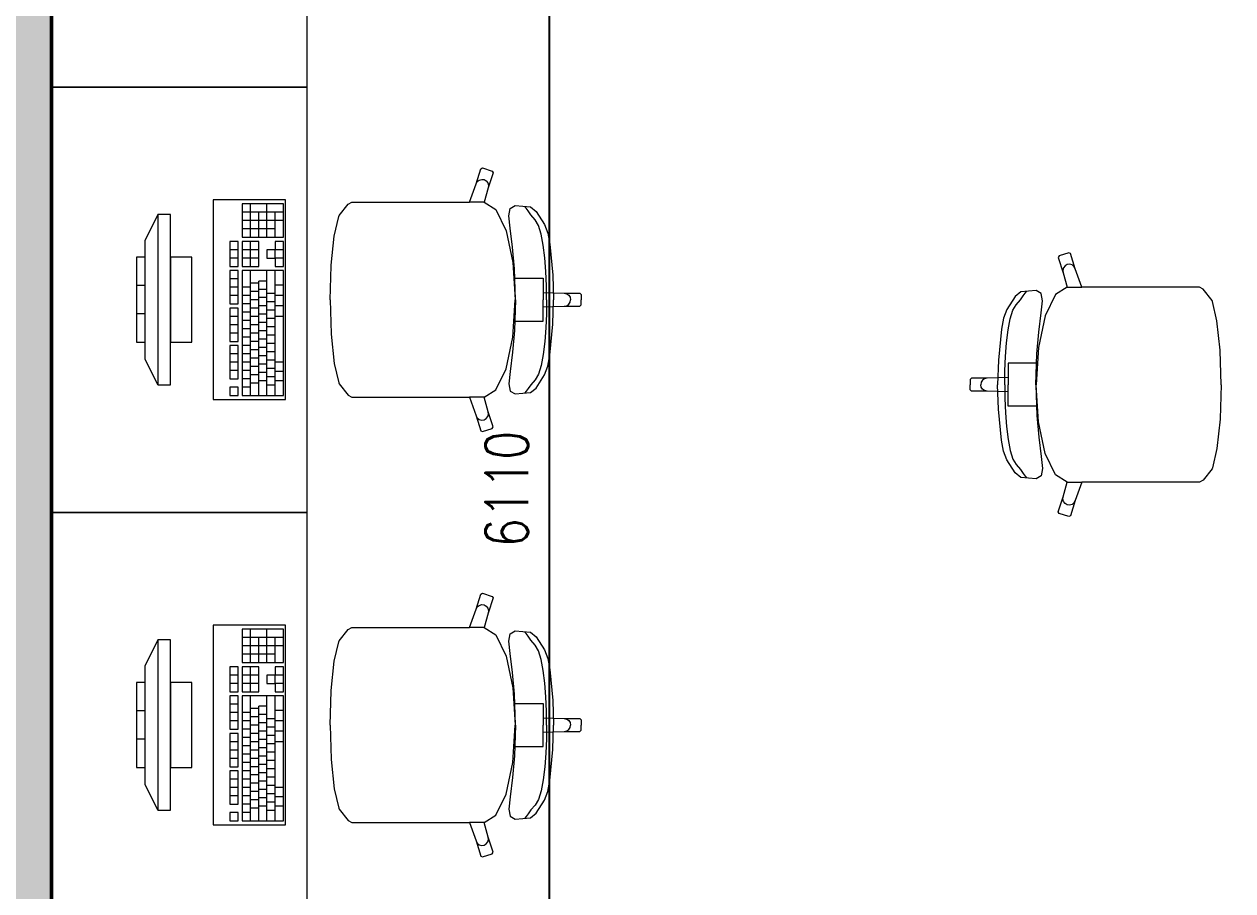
# Model space of a CAD drawing. Header units: millimetres. Extents: x 89194 to 559352, y -753138 to -204019.
# Drawn here: x 336934 to 339775, y -413039 to -411001 of the extents above; entities that cross this region are included whole.
import ezdxf

# ---------------------------------------------------------------- set-up
doc = ezdxf.new("R2010")
doc.units = ezdxf.units.MM
doc.header["$LTSCALE"] = 400
doc.header["$PDMODE"] = 3
for name, color, linetype, lineweight in [('RG_koty', 7, 'Continuous', 9), ('RG_nábytek', 32, 'Continuous', 9), ('RG_zdivo nové', 1, 'Continuous', 50), ('RG_šrafy', 253, 'Continuous', 9)]:
    doc.layers.add(name, color=color, linetype=linetype, lineweight=lineweight)
doc.styles.add('Koty', font='romans.shx', dxfattribs={"width": 0.8})
doc.dimstyles.new('RG_50_vnitřní', dxfattribs={"dimscale": 50, "dimtxt": 2, "dimasz": 1.6, "dimexe": 1.15, "dimexo": 0, "dimgap": 1, "dimtad": 1, "dimdec": 0, "dimrnd": 5, "dimzin": 0, "dimdsep": 46, "dimtxsty": 'Koty', "dimblk1": 'OBLIQUE', "dimblk2": 'OBLIQUE', "dimsah": 1, "dimcen": 0.09, "dimclrd": 256, "dimclre": 256, "dimclrt": 2, "dimazin": 0, "dimtfac": 1, "dimtdec": 0, "dimtmove": 2, "dimatfit": 3, "dimfxl": 1.15, "dimfxlon": 1, "dimtolj": 1, "dimtzin": 0, "dimarcsym": 0})

# ---------------------------------------------------------------- blocks, each defined once
blk = doc.blocks.new('nabytek_c_1_01')
at = {"layer": 'RG_nábytek'}
for p, q in [((336998.4, -411098.9), (336998.4, -410098.9)), ((337598.4, -410098.9), (337598.4, -411098.9)), ((337598.4, -411098.9), (336998.4, -411098.9)), ((336998.4, -411098.9), (337598.4, -411098.9)), ((336998.4, -412098.9), (336998.4, -411098.9)), ((337598.4, -411098.9), (337598.4, -412098.9)), ((337996.3, -411326.3), (338007.7, -411290.9)), ((338007.7, -411290.9), (338011.5, -411288.9)), ((338011.5, -411288.9), (338034.2, -411296.4)), ((337996.3, -411326.3), (337999.2, -411321.2)), ((337999.2, -411321.2), (338003.7, -411317.5)), ((338003.7, -411317.5), (338009.4, -411315.9)), ((338009.4, -411315.9), (338015.2, -411316.6)), ((338015.2, -411316.6), (338020.3, -411319.5)), ((338020.3, -411319.5), (338023.9, -411324.1)), ((338036.2, -411300.2), (338024.8, -411335.6)), ((338034.2, -411296.4), (338036.2, -411300.2)), ((337980.6, -411369.7), (337996.3, -411326.3)), ((338024.8, -411335.6), (338015.1, -411369.8)), ((338023.9, -411324.1), (338025.5, -411329.8)), ((338025.5, -411329.8), (338024.8, -411335.6)), ((337548.4, -411363.9), (337378.4, -411363.9)), ((337378.4, -411363.9), (337378.4, -411833.9)), ((337543.5, -411373.7), (337446.5, -411373.7)), ((337446.5, -411373.7), (337446.5, -411452.1)), ((337465.9, -411452.1), (337465.9, -411373.7)), ((337504.7, -411452.1), (337504.7, -411373.7)), ((337543.5, -411452.1), (337543.5, -411373.7)), ((337548.4, -411833.9), (337548.4, -411363.9)), ((337674.6, -411401), (337695.8, -411374.2)), ((337695.8, -411374.2), (337704.4, -411369.7)), ((337704.4, -411369.7), (337735.4, -411369.7)), ((337735.4, -411369.7), (337771.5, -411369.7)), ((337771.5, -411369.7), (337980.6, -411369.7)), ((338014.9, -411369.7), (337980.6, -411369.7)), ((338014.9, -411369.7), (338015.1, -411369.8)), ((338015.1, -411369.8), (338042.9, -411387.1)), ((338076.5, -411384.3), (338088, -411377.5)), ((338088, -411377.5), (338124.1, -411380.8)), ((338113.6, -411383.9), (338110.9, -411380.2)), ((337248.4, -411398.9), (337218.4, -411458.9)), ((337278.4, -411398.9), (337248.4, -411398.9)), ((337248.4, -411398.9), (337248.4, -411798.9)), ((337278.4, -411798.9), (337278.4, -411398.9)), ((337543.5, -411393.3), (337446.5, -411393.3)), ((337485.3, -411452.1), (337485.3, -411393.3)), ((337524.1, -411452.1), (337524.1, -411393.3)), ((337663.1, -411449.1), (337673.8, -411403.2)), ((337673.8, -411403.2), (337674.6, -411401)), ((338042.9, -411387.1), (338066.7, -411436.8)), ((338073.4, -411401.5), (338076.5, -411384.3)), ((338076, -411430.4), (338073.4, -411401.5)), ((338118.7, -411390.2), (338113.6, -411383.9)), ((338124.9, -411399.2), (338118.7, -411390.2)), ((338124.1, -411380.8), (338137.3, -411391.4)), ((338134.9, -411410.9), (338124.9, -411399.2)), ((338137.3, -411391.4), (338157.4, -411422.4)), ((337543.5, -411412.9), (337446.5, -411412.9)), ((337524.1, -411432.5), (337446.5, -411432.5)), ((338066.7, -411436.8), (338082.6, -411511.2)), ((338081.9, -411475.7), (338076, -411430.4)), ((338142.6, -411424.1), (338134.9, -411410.9)), ((338148.9, -411444.5), (338142.6, -411424.1)), ((338157.4, -411422.4), (338164.6, -411442.4)), ((337218.4, -411738.9), (337218.4, -411458.9)), ((337436.8, -411461.9), (337417.4, -411461.9)), ((337417.4, -411461.9), (337417.4, -411520.6)), ((337436.8, -411520.6), (337436.8, -411461.9)), ((337446.5, -411452.1), (337543.5, -411452.1)), ((337485.3, -411461.9), (337446.5, -411461.9)), ((337446.5, -411461.9), (337446.5, -411520.6)), ((337465.9, -411520.6), (337465.9, -411461.9)), ((337485.3, -411520.6), (337485.3, -411461.9)), ((337543.5, -411461.9), (337524.1, -411461.9)), ((337524.1, -411461.9), (337524.1, -411481.4)), ((337543.5, -411520.6), (337543.5, -411461.9)), ((337655.9, -411517.8), (337663.1, -411449.1)), ((338153.8, -411470.4), (338148.9, -411444.5)), ((338164.6, -411442.4), (338169.4, -411468.2)), ((337436.8, -411481.4), (337417.4, -411481.4)), ((337485.3, -411481.4), (337446.5, -411481.4)), ((337524.1, -411481.4), (337504.7, -411481.4)), ((337504.7, -411481.4), (337504.7, -411501)), ((337543.5, -411481.4), (337524.1, -411481.4)), ((337524.1, -411501), (337524.1, -411481.4)), ((338086.5, -411526.6), (338081.9, -411475.7)), ((338157.5, -411500.4), (338153.8, -411470.4)), ((338169.4, -411468.2), (338176.4, -411541.4)), ((339389.2, -411488.7), (339366.4, -411496.1)), ((339392.9, -411490.6), (339389.2, -411488.7)), ((339404.3, -411526), (339392.9, -411490.6)), ((337218.4, -411498.9), (337198.4, -411498.9)), ((337198.4, -411498.9), (337198.4, -411698.9)), ((337218.4, -411698.9), (337218.4, -411498.9)), ((337328.4, -411498.9), (337278.4, -411498.9)), ((337278.4, -411498.9), (337278.4, -411698.9)), ((337328.4, -411698.9), (337328.4, -411498.9)), ((337436.8, -411501), (337417.4, -411501)), ((337417.4, -411520.6), (337436.8, -411520.6)), ((337485.3, -411501), (337446.5, -411501)), ((337446.5, -411520.6), (337485.3, -411520.6)), ((337504.7, -411501), (337524.1, -411501)), ((337524.1, -411501), (337524.1, -411520.6)), ((337543.5, -411501), (337524.1, -411501)), ((337524.1, -411520.6), (337543.5, -411520.6)), ((337653.4, -411598.9), (337655.8, -411518.9)), ((337655.8, -411518.9), (337655.9, -411517.8)), ((338082.6, -411511.2), (338085, -411548.6)), ((338160.1, -411532.9), (338157.5, -411500.4)), ((339366.4, -411496.1), (339364.5, -411499.9)), ((339364.5, -411499.9), (339375.9, -411535.3)), ((339380.4, -411519.2), (339376.8, -411523.8)), ((339385.5, -411516.3), (339380.4, -411519.2)), ((339391.3, -411515.6), (339385.5, -411516.3)), ((339396.9, -411517.2), (339391.3, -411515.6)), ((339401.5, -411520.9), (339396.9, -411517.2)), ((339404.3, -411526), (339401.5, -411520.9)), ((337436.8, -411530.4), (337417.4, -411530.4)), ((337417.4, -411530.4), (337417.4, -411608.7)), ((337436.8, -411550), (337417.4, -411550)), ((337436.8, -411608.7), (337436.8, -411530.4)), ((337543.5, -411530.4), (337446.5, -411530.4)), ((337446.5, -411530.4), (337446.5, -411824.1)), ((337465.9, -411824.1), (337465.9, -411530.4)), ((337504.7, -411824.1), (337504.7, -411530.4)), ((337524.1, -411824.1), (337524.1, -411530.4)), ((337543.5, -411824.1), (337543.5, -411530.4)), ((338085, -411548.6), (338088.2, -411598.9)), ((338085, -411548.6), (338123.7, -411548.6)), ((338088.8, -411598.9), (338086.5, -411526.6)), ((338123.7, -411548.6), (338153.6, -411548.6)), ((338153.6, -411548.6), (338153.6, -411582)), ((338161.5, -411566.2), (338160.1, -411532.9)), ((338176.4, -411541.4), (338178.6, -411598.9)), ((339376.8, -411523.8), (339375.2, -411529.5)), ((339375.2, -411529.5), (339375.9, -411535.3)), ((339375.9, -411535.3), (339385.6, -411569.5)), ((339420, -411569.4), (339404.3, -411526)), ((337218.4, -411565.6), (337198.4, -411565.6)), ((337436.8, -411569.6), (337417.4, -411569.6)), ((337465.9, -411569.6), (337446.5, -411569.6)), ((337485.3, -411559.8), (337465.9, -411559.8)), ((337485.3, -411824.1), (337485.3, -411554.9)), ((337504.7, -411554.9), (337485.3, -411554.9)), ((337504.7, -411574.5), (337485.3, -411574.5)), ((337543.5, -411564.7), (337524.1, -411564.7)), ((338162, -411598.9), (338161.5, -411566.2)), ((339312.6, -411577.3), (339276.5, -411580.6)), ((339324.2, -411584), (339312.6, -411577.3)), ((339385.6, -411569.5), (339357.7, -411586.8)), ((339385.8, -411569.4), (339385.6, -411569.5)), ((339385.8, -411569.4), (339420, -411569.4)), ((339629.1, -411569.4), (339420, -411569.4)), ((339665.2, -411569.4), (339629.1, -411569.4)), ((339696.2, -411569.4), (339665.2, -411569.4)), ((339704.9, -411573.9), (339696.2, -411569.4)), ((339726, -411600.7), (339704.9, -411573.9)), ((337436.8, -411589.1), (337417.4, -411589.1)), ((337465.9, -411589.1), (337446.5, -411589.1)), ((337485.3, -411579.4), (337465.9, -411579.4)), ((337485.3, -411598.9), (337465.9, -411598.9)), ((337504.7, -411594), (337485.3, -411594)), ((337524.1, -411584.3), (337504.7, -411584.3)), ((337524.1, -411603.8), (337504.7, -411603.8)), ((337543.5, -411589.1), (337524.1, -411589.1)), ((337653.4, -411598.9), (337655.8, -411679)), ((338085, -411649.3), (338088.2, -411598.9)), ((338088.8, -411598.9), (338086.5, -411671.2)), ((338153.6, -411582), (338153.6, -411598.9)), ((338153.6, -411582), (338203.5, -411583.8)), ((338153.6, -411615.8), (338153.6, -411598.9)), ((338162, -411598.9), (338161.5, -411631.7)), ((338176.4, -411656.4), (338178.6, -411598.9)), ((338203.5, -411583.8), (338209.2, -411585)), ((338203.5, -411583.8), (338240.4, -411583.8)), ((338209.2, -411585), (338214, -411588.3)), ((338214, -411588.3), (338217.3, -411593.2)), ((338214, -411609.6), (338217.3, -411604.7)), ((338217.3, -411593.2), (338218.4, -411598.9)), ((338217.3, -411604.7), (338218.4, -411598.9)), ((338240.4, -411583.8), (338243.4, -411586.9)), ((338243.4, -411586.9), (338243.4, -411598.9)), ((338243.4, -411611), (338243.4, -411598.9)), ((339263.3, -411591.1), (339243.3, -411622.1)), ((339276.5, -411580.6), (339263.3, -411591.1)), ((339265.7, -411610.6), (339275.8, -411598.9)), ((339275.8, -411598.9), (339281.9, -411589.9)), ((339281.9, -411589.9), (339287.1, -411583.7)), ((339287.1, -411583.7), (339289.7, -411579.9)), ((339327.2, -411601.2), (339324.2, -411584)), ((339324.6, -411630.1), (339327.2, -411601.2)), ((339357.7, -411586.8), (339333.9, -411636.5)), ((339726.9, -411602.9), (339726, -411600.7)), ((339737.6, -411648.8), (339726.9, -411602.9)), ((337218.4, -411632.3), (337198.4, -411632.3)), ((337417.4, -411608.7), (337436.8, -411608.7)), ((337436.8, -411618.5), (337417.4, -411618.5)), ((337417.4, -411618.5), (337417.4, -411696.9)), ((337436.8, -411696.9), (337436.8, -411618.5)), ((337465.9, -411608.7), (337446.5, -411608.7)), ((337465.9, -411628.3), (337446.5, -411628.3)), ((337485.3, -411618.5), (337465.9, -411618.5)), ((337504.7, -411613.6), (337485.3, -411613.6)), ((337504.7, -411633.2), (337485.3, -411633.2)), ((337524.1, -411623.4), (337504.7, -411623.4)), ((337543.5, -411613.6), (337524.1, -411613.6)), ((338153.6, -411615.8), (338203.5, -411614)), ((338153.6, -411649.3), (338153.6, -411615.8)), ((338161.5, -411631.7), (338160.1, -411665)), ((338203.5, -411614), (338209.2, -411612.9)), ((338203.5, -411614), (338240.4, -411614)), ((338209.2, -411612.9), (338214, -411609.6)), ((338240.4, -411614), (338243.4, -411611)), ((339243.3, -411622.1), (339236, -411642.1)), ((339251.8, -411644.2), (339258, -411623.8)), ((339258, -411623.8), (339265.7, -411610.6)), ((339318.8, -411675.4), (339324.6, -411630.1)), ((337436.8, -411638.1), (337417.4, -411638.1)), ((337436.8, -411657.7), (337417.4, -411657.7)), ((337465.9, -411647.9), (337446.5, -411647.9)), ((337485.3, -411638.1), (337465.9, -411638.1)), ((337485.3, -411657.7), (337465.9, -411657.7)), ((337504.7, -411652.8), (337485.3, -411652.8)), ((337524.1, -411643), (337504.7, -411643)), ((337524.1, -411662.6), (337504.7, -411662.6)), ((337543.5, -411638.1), (337524.1, -411638.1)), ((338082.6, -411686.7), (338085, -411649.3)), ((338085, -411649.3), (338123.7, -411649.3)), ((338123.7, -411649.3), (338153.6, -411649.3)), ((338169.4, -411729.6), (338176.4, -411656.4)), ((339236, -411642.1), (339231.2, -411668)), ((339246.8, -411670.1), (339251.8, -411644.2)), ((339333.9, -411636.5), (339318, -411710.9)), ((339744.7, -411717.6), (339737.6, -411648.8)), ((337436.8, -411677.3), (337417.4, -411677.3)), ((337465.9, -411667.5), (337446.5, -411667.5)), ((337465.9, -411687.1), (337446.5, -411687.1)), ((337485.3, -411677.3), (337465.9, -411677.3)), ((337504.7, -411672.4), (337485.3, -411672.4)), ((337504.7, -411692), (337485.3, -411692)), ((337524.1, -411682.2), (337504.7, -411682.2)), ((337655.8, -411679), (337655.9, -411680)), ((337655.9, -411680), (337663.1, -411748.8)), ((338066.7, -411761.1), (338082.6, -411686.7)), ((338086.5, -411671.2), (338081.9, -411722.2)), ((338160.1, -411665), (338157.5, -411697.5)), ((339231.2, -411668), (339224.2, -411741.2)), ((339243.1, -411700.1), (339246.8, -411670.1)), ((339314.1, -411726.4), (339318.8, -411675.4)), ((337198.4, -411698.9), (337218.4, -411698.9)), ((337278.4, -411698.9), (337328.4, -411698.9)), ((337417.4, -411696.9), (337436.8, -411696.9)), ((337436.8, -411706.6), (337417.4, -411706.6)), ((337417.4, -411706.6), (337417.4, -411785)), ((337436.8, -411785), (337436.8, -411706.6)), ((337465.9, -411706.6), (337446.5, -411706.6)), ((337485.3, -411696.9), (337465.9, -411696.9)), ((337485.3, -411716.4), (337465.9, -411716.4)), ((337504.7, -411711.5), (337485.3, -411711.5)), ((337524.1, -411701.8), (337504.7, -411701.8)), ((338157.5, -411697.5), (338153.8, -411727.5)), ((339240.6, -411732.6), (339243.1, -411700.1)), ((339318, -411710.9), (339315.7, -411748.4)), ((339744.8, -411718.6), (339744.7, -411717.6)), ((339747.3, -411798.7), (339744.8, -411718.6)), ((337248.4, -411798.9), (337218.4, -411738.9)), ((337436.8, -411726.2), (337417.4, -411726.2)), ((337436.8, -411745.8), (337417.4, -411745.8)), ((337465.9, -411726.2), (337446.5, -411726.2)), ((337465.9, -411745.8), (337446.5, -411745.8)), ((337485.3, -411736), (337465.9, -411736)), ((337504.7, -411731.1), (337485.3, -411731.1)), ((337524.1, -411721.3), (337504.7, -411721.3)), ((337524.1, -411740.9), (337504.7, -411740.9)), ((337543.5, -411745.8), (337524.1, -411745.8)), ((337663.1, -411748.8), (337673.8, -411794.7)), ((338081.9, -411722.2), (338076, -411767.5)), ((338153.8, -411727.5), (338148.9, -411753.4)), ((338164.6, -411755.5), (338169.4, -411729.6)), ((339224.2, -411741.2), (339222.1, -411798.7)), ((339239.1, -411765.9), (339240.6, -411732.6)), ((339277, -411748.4), (339247, -411748.4)), ((339247, -411748.4), (339247, -411781.8)), ((339315.7, -411748.4), (339277, -411748.4)), ((339311.8, -411798.7), (339314.1, -411726.4)), ((339315.7, -411748.4), (339312.5, -411798.7)), ((337436.8, -411765.4), (337417.4, -411765.4)), ((337465.9, -411765.4), (337446.5, -411765.4)), ((337485.3, -411755.6), (337465.9, -411755.6)), ((337485.3, -411775.2), (337465.9, -411775.2)), ((337504.7, -411750.7), (337485.3, -411750.7)), ((337504.7, -411770.3), (337485.3, -411770.3)), ((337524.1, -411760.5), (337504.7, -411760.5)), ((337543.5, -411767.8), (337524.1, -411767.8)), ((338042.9, -411810.8), (338066.7, -411761.1)), ((338076, -411767.5), (338073.4, -411796.4)), ((338142.6, -411773.8), (338134.9, -411787)), ((338137.3, -411806.5), (338157.4, -411775.5)), ((338148.9, -411753.4), (338142.6, -411773.8)), ((338157.4, -411775.5), (338164.6, -411755.5)), ((339238.7, -411798.7), (339239.1, -411765.9)), ((337248.4, -411798.9), (337278.4, -411798.9)), ((337417.4, -411785), (337436.8, -411785)), ((337436.8, -411804.6), (337417.4, -411804.6)), ((337417.4, -411804.6), (337417.4, -411824.1)), ((337436.8, -411824.1), (337436.8, -411804.6)), ((337465.9, -411785), (337446.5, -411785)), ((337465.9, -411804.6), (337446.5, -411804.6)), ((337485.3, -411794.8), (337465.9, -411794.8)), ((337504.7, -411789.9), (337485.3, -411789.9)), ((337524.1, -411780.1), (337504.7, -411780.1)), ((337524.1, -411799.7), (337504.7, -411799.7)), ((337543.5, -411789.9), (337524.1, -411789.9)), ((337673.8, -411794.7), (337674.6, -411796.9)), ((337674.6, -411796.9), (337695.8, -411823.7)), ((338073.4, -411796.4), (338076.5, -411813.6)), ((338124.9, -411798.7), (338118.7, -411807.7)), ((338134.9, -411787), (338124.9, -411798.7)), ((339160.3, -411783.6), (339157.3, -411786.6)), ((339157.3, -411786.6), (339157.3, -411798.7)), ((339157.3, -411810.7), (339157.3, -411798.7)), ((339197.2, -411783.6), (339160.3, -411783.6)), ((339183.4, -411792.9), (339182.2, -411798.7)), ((339183.4, -411804.4), (339182.2, -411798.7)), ((339186.6, -411788), (339183.4, -411792.9)), ((339186.6, -411809.3), (339183.4, -411804.4)), ((339191.5, -411784.7), (339186.6, -411788)), ((339197.2, -411783.6), (339191.5, -411784.7)), ((339247, -411781.8), (339197.2, -411783.6)), ((339224.2, -411856.2), (339222.1, -411798.7)), ((339238.7, -411798.7), (339239.1, -411831.4)), ((339247, -411781.8), (339247, -411798.7)), ((339247, -411815.6), (339247, -411798.7)), ((339311.8, -411798.7), (339314.1, -411871)), ((339315.7, -411849), (339312.5, -411798.7)), ((339747.3, -411798.7), (339744.8, -411878.7)), ((337378.4, -411833.9), (337548.4, -411833.9)), ((337417.4, -411824.1), (337436.8, -411824.1)), ((337446.5, -411824.1), (337543.5, -411824.1)), ((337695.8, -411823.7), (337704.4, -411828.2)), ((337704.4, -411828.2), (337735.4, -411828.2)), ((337735.4, -411828.2), (337771.5, -411828.2)), ((337771.5, -411828.2), (337980.6, -411828.2)), ((338014.9, -411828.2), (337980.6, -411828.2)), ((337980.6, -411828.2), (337996.3, -411871.6)), ((338014.9, -411828.2), (338015.1, -411828.1)), ((338015.1, -411828.1), (338042.9, -411810.8)), ((338024.8, -411862.3), (338015.1, -411828.1)), ((338076.5, -411813.6), (338088, -411820.3)), ((338088, -411820.3), (338124.1, -411817)), ((338113.6, -411814), (338110.9, -411817.7)), ((338118.7, -411807.7), (338113.6, -411814)), ((338124.1, -411817), (338137.3, -411806.5)), ((339160.3, -411813.8), (339157.3, -411810.7)), ((339197.2, -411813.8), (339160.3, -411813.8)), ((339191.5, -411812.6), (339186.6, -411809.3)), ((339197.2, -411813.8), (339191.5, -411812.6)), ((339247, -411815.6), (339197.2, -411813.8)), ((339239.1, -411831.4), (339240.6, -411864.8)), ((339247, -411849), (339247, -411815.6)), ((338025.5, -411868.1), (338024.8, -411862.3)), ((338036.2, -411897.7), (338024.8, -411862.3)), ((339231.2, -411929.4), (339224.2, -411856.2)), ((339277, -411849), (339247, -411849)), ((339315.7, -411849), (339277, -411849)), ((339318, -411886.4), (339315.7, -411849)), ((337996.3, -411871.6), (337999.2, -411876.7)), ((337996.3, -411871.6), (338007.7, -411907)), ((337999.2, -411876.7), (338003.7, -411880.4)), ((338003.7, -411880.4), (338009.4, -411882)), ((338009.4, -411882), (338015.2, -411881.3)), ((338015.2, -411881.3), (338020.3, -411878.4)), ((338020.3, -411878.4), (338023.9, -411873.8)), ((338023.9, -411873.8), (338025.5, -411868.1)), ((339240.6, -411864.8), (339243.1, -411897.2)), ((339314.1, -411871), (339318.8, -411921.9)), ((339333.9, -411960.8), (339318, -411886.4)), ((339744.7, -411879.8), (339737.6, -411948.5)), ((339744.8, -411878.7), (339744.7, -411879.8)), ((338007.7, -411907), (338011.5, -411908.9)), ((338011.5, -411908.9), (338034.2, -411901.5)), ((338034.2, -411901.5), (338036.2, -411897.7)), ((339243.1, -411897.2), (339246.8, -411927.2)), ((339236, -411955.3), (339231.2, -411929.4)), ((339246.8, -411927.2), (339251.8, -411953.1)), ((339318.8, -411921.9), (339324.6, -411967.2)), ((339243.3, -411975.2), (339236, -411955.3)), ((339263.3, -412006.2), (339243.3, -411975.2)), ((339251.8, -411953.1), (339258, -411973.5)), ((339258, -411973.5), (339265.7, -411986.7)), ((339324.6, -411967.2), (339327.2, -411996.1)), ((339357.7, -412010.5), (339333.9, -411960.8)), ((339737.6, -411948.5), (339726.9, -411994.5)), ((339265.7, -411986.7), (339275.8, -411998.4)), ((339275.8, -411998.4), (339281.9, -412007.4)), ((339327.2, -411996.1), (339324.2, -412013.3)), ((339726, -411996.6), (339704.9, -412023.4)), ((339726.9, -411994.5), (339726, -411996.6)), ((339276.5, -412016.8), (339263.3, -412006.2)), ((339312.6, -412020.1), (339276.5, -412016.8)), ((339281.9, -412007.4), (339287.1, -412013.7)), ((339287.1, -412013.7), (339289.7, -412017.4)), ((339324.2, -412013.3), (339312.6, -412020.1)), ((339385.6, -412027.8), (339357.7, -412010.5)), ((339375.9, -412062), (339385.6, -412027.8)), ((339385.8, -412027.9), (339385.6, -412027.8)), ((339385.8, -412027.9), (339420, -412027.9)), ((339420, -412027.9), (339404.3, -412071.3)), ((339629.1, -412027.9), (339420, -412027.9)), ((339665.2, -412027.9), (339629.1, -412027.9)), ((339696.2, -412027.9), (339665.2, -412027.9)), ((339704.9, -412023.4), (339696.2, -412027.9)), ((339364.5, -412097.4), (339375.9, -412062)), ((339375.2, -412067.8), (339375.9, -412062)), ((339376.8, -412073.5), (339375.2, -412067.8)), ((339380.4, -412078.1), (339376.8, -412073.5)), ((339385.5, -412081), (339380.4, -412078.1)), ((339391.3, -412081.7), (339385.5, -412081)), ((339396.9, -412080.1), (339391.3, -412081.7)), ((339404.3, -412071.3), (339392.9, -412106.7)), ((339401.5, -412076.5), (339396.9, -412080.1)), ((339404.3, -412071.3), (339401.5, -412076.5)), ((337598.4, -412098.9), (336998.4, -412098.9)), ((336998.4, -412098.9), (337598.4, -412098.9)), ((336998.4, -413098.9), (336998.4, -412098.9)), ((337598.4, -412098.9), (337598.4, -413098.9)), ((339366.4, -412101.2), (339364.5, -412097.4)), ((339389.2, -412108.7), (339366.4, -412101.2)), ((339392.9, -412106.7), (339389.2, -412108.7)), ((338007.7, -412290.9), (338011.5, -412288.9)), ((338011.5, -412288.9), (338034.2, -412296.4)), ((337996.3, -412326.3), (338007.7, -412290.9)), ((337999.2, -412321.2), (338003.7, -412317.5)), ((338003.7, -412317.5), (338009.4, -412315.9)), ((338009.4, -412315.9), (338015.2, -412316.6)), ((338015.2, -412316.6), (338020.3, -412319.5)), ((338036.2, -412300.2), (338024.8, -412335.6)), ((338034.2, -412296.4), (338036.2, -412300.2)), ((337980.6, -412369.7), (337996.3, -412326.3)), ((337996.3, -412326.3), (337999.2, -412321.2)), ((338024.8, -412335.6), (338015.1, -412369.8)), ((338020.3, -412319.5), (338023.9, -412324.1)), ((338023.9, -412324.1), (338025.5, -412329.8)), ((338025.5, -412329.8), (338024.8, -412335.6)), ((337548.4, -412363.9), (337378.4, -412363.9)), ((337378.4, -412363.9), (337378.4, -412833.9)), ((337543.5, -412373.7), (337446.5, -412373.7)), ((337446.5, -412373.7), (337446.5, -412452.1)), ((337465.9, -412452.1), (337465.9, -412373.7)), ((337504.7, -412452.1), (337504.7, -412373.7)), ((337543.5, -412452.1), (337543.5, -412373.7)), ((337548.4, -412833.9), (337548.4, -412363.9)), ((337674.6, -412401), (337695.8, -412374.2)), ((337695.8, -412374.2), (337704.4, -412369.7)), ((337704.4, -412369.7), (337735.4, -412369.7)), ((337735.4, -412369.7), (337771.5, -412369.7)), ((337771.5, -412369.7), (337980.6, -412369.7)), ((338014.9, -412369.7), (337980.6, -412369.7)), ((338014.9, -412369.7), (338015.1, -412369.8)), ((338015.1, -412369.8), (338042.9, -412387.1)), ((337248.4, -412398.9), (337218.4, -412458.9)), ((337278.4, -412398.9), (337248.4, -412398.9)), ((337248.4, -412398.9), (337248.4, -412798.9)), ((337278.4, -412798.9), (337278.4, -412398.9)), ((337543.5, -412393.3), (337446.5, -412393.3)), ((337485.3, -412452.1), (337485.3, -412393.3)), ((337524.1, -412452.1), (337524.1, -412393.3)), ((337673.8, -412403.2), (337674.6, -412401)), ((338042.9, -412387.1), (338066.7, -412436.8)), ((338073.4, -412401.5), (338076.5, -412384.3)), ((338076, -412430.4), (338073.4, -412401.5)), ((338076.5, -412384.3), (338088, -412377.5)), ((338088, -412377.5), (338124.1, -412380.8)), ((338113.6, -412383.9), (338110.9, -412380.2)), ((338118.7, -412390.2), (338113.6, -412383.9)), ((338124.9, -412399.2), (338118.7, -412390.2)), ((338124.1, -412380.8), (338137.3, -412391.4)), ((338134.9, -412410.9), (338124.9, -412399.2)), ((338137.3, -412391.4), (338157.4, -412422.4)), ((337543.5, -412412.9), (337446.5, -412412.9)), ((337663.1, -412449.1), (337673.8, -412403.2)), ((338081.9, -412475.7), (338076, -412430.4)), ((338142.6, -412424.1), (338134.9, -412410.9)), ((338148.9, -412444.5), (338142.6, -412424.1)), ((338157.4, -412422.4), (338164.6, -412442.4)), ((337218.4, -412738.9), (337218.4, -412458.9)), ((337524.1, -412432.5), (337446.5, -412432.5)), ((337446.5, -412452.1), (337543.5, -412452.1)), ((337655.9, -412517.8), (337663.1, -412449.1)), ((338066.7, -412436.8), (338082.6, -412511.2)), ((338153.8, -412470.4), (338148.9, -412444.5)), ((338164.6, -412442.4), (338169.4, -412468.2)), ((337436.8, -412461.9), (337417.4, -412461.9)), ((337417.4, -412461.9), (337417.4, -412520.6)), ((337436.8, -412481.4), (337417.4, -412481.4)), ((337436.8, -412520.6), (337436.8, -412461.9)), ((337485.3, -412461.9), (337446.5, -412461.9)), ((337446.5, -412461.9), (337446.5, -412520.6)), ((337485.3, -412481.4), (337446.5, -412481.4)), ((337465.9, -412520.6), (337465.9, -412461.9)), ((337485.3, -412520.6), (337485.3, -412461.9)), ((337524.1, -412481.4), (337504.7, -412481.4)), ((337504.7, -412481.4), (337504.7, -412501)), ((337543.5, -412461.9), (337524.1, -412461.9)), ((337524.1, -412461.9), (337524.1, -412481.4)), ((337543.5, -412481.4), (337524.1, -412481.4)), ((337524.1, -412501), (337524.1, -412481.4)), ((337543.5, -412520.6), (337543.5, -412461.9)), ((338086.5, -412526.6), (338081.9, -412475.7)), ((338157.5, -412500.4), (338153.8, -412470.4)), ((338169.4, -412468.2), (338176.4, -412541.4)), ((337218.4, -412498.9), (337198.4, -412498.9)), ((337198.4, -412498.9), (337198.4, -412698.9)), ((337218.4, -412698.9), (337218.4, -412498.9)), ((337328.4, -412498.9), (337278.4, -412498.9)), ((337278.4, -412498.9), (337278.4, -412698.9)), ((337328.4, -412698.9), (337328.4, -412498.9)), ((337436.8, -412501), (337417.4, -412501)), ((337485.3, -412501), (337446.5, -412501)), ((337504.7, -412501), (337524.1, -412501)), ((337524.1, -412501), (337524.1, -412520.6)), ((337543.5, -412501), (337524.1, -412501)), ((338082.6, -412511.2), (338085, -412548.6)), ((338160.1, -412532.9), (338157.5, -412500.4)), ((337417.4, -412520.6), (337436.8, -412520.6)), ((337436.8, -412530.4), (337417.4, -412530.4)), ((337417.4, -412530.4), (337417.4, -412608.7)), ((337436.8, -412608.7), (337436.8, -412530.4)), ((337446.5, -412520.6), (337485.3, -412520.6)), ((337543.5, -412530.4), (337446.5, -412530.4)), ((337446.5, -412530.4), (337446.5, -412824.1)), ((337465.9, -412824.1), (337465.9, -412530.4)), ((337504.7, -412824.1), (337504.7, -412530.4)), ((337524.1, -412520.6), (337543.5, -412520.6)), ((337524.1, -412824.1), (337524.1, -412530.4)), ((337543.5, -412824.1), (337543.5, -412530.4)), ((337653.4, -412598.9), (337655.8, -412518.9)), ((337655.8, -412518.9), (337655.9, -412517.8)), ((338088.8, -412598.9), (338086.5, -412526.6)), ((338161.5, -412566.2), (338160.1, -412532.9)), ((338176.4, -412541.4), (338178.6, -412598.9)), ((337218.4, -412565.6), (337198.4, -412565.6)), ((337436.8, -412550), (337417.4, -412550)), ((337436.8, -412569.6), (337417.4, -412569.6)), ((337465.9, -412569.6), (337446.5, -412569.6)), ((337485.3, -412559.8), (337465.9, -412559.8)), ((337485.3, -412824.1), (337485.3, -412554.9)), ((337504.7, -412554.9), (337485.3, -412554.9)), ((337543.5, -412564.7), (337524.1, -412564.7)), ((338085, -412548.6), (338088.2, -412598.9)), ((338085, -412548.6), (338123.7, -412548.6)), ((338123.7, -412548.6), (338153.6, -412548.6)), ((338153.6, -412548.6), (338153.6, -412582)), ((338162, -412598.9), (338161.5, -412566.2)), ((337436.8, -412589.1), (337417.4, -412589.1)), ((337465.9, -412589.1), (337446.5, -412589.1)), ((337485.3, -412579.4), (337465.9, -412579.4)), ((337485.3, -412598.9), (337465.9, -412598.9)), ((337504.7, -412574.5), (337485.3, -412574.5)), ((337504.7, -412594), (337485.3, -412594)), ((337524.1, -412584.3), (337504.7, -412584.3)), ((337543.5, -412589.1), (337524.1, -412589.1)), ((337653.4, -412598.9), (337655.8, -412679)), ((338085, -412649.3), (338088.2, -412598.9)), ((338088.8, -412598.9), (338086.5, -412671.2)), ((338153.6, -412582), (338153.6, -412598.9)), ((338153.6, -412582), (338203.5, -412583.8)), ((338153.6, -412615.8), (338153.6, -412598.9)), ((338162, -412598.9), (338161.5, -412631.7)), ((338176.4, -412656.4), (338178.6, -412598.9)), ((338203.5, -412583.8), (338209.2, -412585)), ((338203.5, -412583.8), (338240.4, -412583.8)), ((338209.2, -412585), (338214, -412588.3)), ((338214, -412588.3), (338217.3, -412593.2)), ((338217.3, -412593.2), (338218.4, -412598.9)), ((338217.3, -412604.7), (338218.4, -412598.9)), ((338240.4, -412583.8), (338243.4, -412586.9)), ((338243.4, -412586.9), (338243.4, -412598.9)), ((338243.4, -412611), (338243.4, -412598.9)), ((337417.4, -412608.7), (337436.8, -412608.7)), ((337436.8, -412618.5), (337417.4, -412618.5)), ((337417.4, -412618.5), (337417.4, -412696.9)), ((337436.8, -412696.9), (337436.8, -412618.5)), ((337465.9, -412608.7), (337446.5, -412608.7)), ((337465.9, -412628.3), (337446.5, -412628.3)), ((337485.3, -412618.5), (337465.9, -412618.5)), ((337504.7, -412613.6), (337485.3, -412613.6)), ((337524.1, -412603.8), (337504.7, -412603.8)), ((337524.1, -412623.4), (337504.7, -412623.4)), ((337543.5, -412613.6), (337524.1, -412613.6)), ((338153.6, -412615.8), (338203.5, -412614)), ((338153.6, -412649.3), (338153.6, -412615.8)), ((338203.5, -412614), (338209.2, -412612.9)), ((338203.5, -412614), (338240.4, -412614)), ((338209.2, -412612.9), (338214, -412609.6)), ((338214, -412609.6), (338217.3, -412604.7)), ((338240.4, -412614), (338243.4, -412611)), ((337218.4, -412632.3), (337198.4, -412632.3)), ((337436.8, -412638.1), (337417.4, -412638.1)), ((337436.8, -412657.7), (337417.4, -412657.7)), ((337465.9, -412647.9), (337446.5, -412647.9)), ((337485.3, -412638.1), (337465.9, -412638.1)), ((337485.3, -412657.7), (337465.9, -412657.7)), ((337504.7, -412633.2), (337485.3, -412633.2)), ((337504.7, -412652.8), (337485.3, -412652.8)), ((337524.1, -412643), (337504.7, -412643)), ((337543.5, -412638.1), (337524.1, -412638.1)), ((338082.6, -412686.7), (338085, -412649.3)), ((338085, -412649.3), (338123.7, -412649.3)), ((338123.7, -412649.3), (338153.6, -412649.3)), ((338161.5, -412631.7), (338160.1, -412665)), ((338169.4, -412729.6), (338176.4, -412656.4)), ((337436.8, -412677.3), (337417.4, -412677.3)), ((337465.9, -412667.5), (337446.5, -412667.5)), ((337485.3, -412677.3), (337465.9, -412677.3)), ((337504.7, -412672.4), (337485.3, -412672.4)), ((337524.1, -412662.6), (337504.7, -412662.6)), ((337524.1, -412682.2), (337504.7, -412682.2)), ((337655.8, -412679), (337655.9, -412680)), ((337655.9, -412680), (337663.1, -412748.8)), ((338066.7, -412761.1), (338082.6, -412686.7)), ((338086.5, -412671.2), (338081.9, -412722.2)), ((338160.1, -412665), (338157.5, -412697.5)), ((337198.4, -412698.9), (337218.4, -412698.9)), ((337278.4, -412698.9), (337328.4, -412698.9)), ((337417.4, -412696.9), (337436.8, -412696.9)), ((337436.8, -412706.6), (337417.4, -412706.6)), ((337417.4, -412706.6), (337417.4, -412785)), ((337436.8, -412785), (337436.8, -412706.6)), ((337465.9, -412687.1), (337446.5, -412687.1)), ((337465.9, -412706.6), (337446.5, -412706.6)), ((337485.3, -412696.9), (337465.9, -412696.9)), ((337504.7, -412692), (337485.3, -412692)), ((337504.7, -412711.5), (337485.3, -412711.5)), ((337524.1, -412701.8), (337504.7, -412701.8)), ((338157.5, -412697.5), (338153.8, -412727.5)), ((337248.4, -412798.9), (337218.4, -412738.9)), ((337436.8, -412726.2), (337417.4, -412726.2)), ((337465.9, -412726.2), (337446.5, -412726.2)), ((337485.3, -412716.4), (337465.9, -412716.4)), ((337485.3, -412736), (337465.9, -412736)), ((337504.7, -412731.1), (337485.3, -412731.1)), ((337524.1, -412721.3), (337504.7, -412721.3)), ((337524.1, -412740.9), (337504.7, -412740.9)), ((338081.9, -412722.2), (338076, -412767.5)), ((338153.8, -412727.5), (338148.9, -412753.4)), ((338164.6, -412755.5), (338169.4, -412729.6)), ((337436.8, -412745.8), (337417.4, -412745.8)), ((337436.8, -412765.4), (337417.4, -412765.4)), ((337465.9, -412745.8), (337446.5, -412745.8)), ((337465.9, -412765.4), (337446.5, -412765.4)), ((337485.3, -412755.6), (337465.9, -412755.6)), ((337504.7, -412750.7), (337485.3, -412750.7)), ((337504.7, -412770.3), (337485.3, -412770.3)), ((337524.1, -412760.5), (337504.7, -412760.5)), ((337543.5, -412745.8), (337524.1, -412745.8)), ((337543.5, -412767.8), (337524.1, -412767.8)), ((337663.1, -412748.8), (337673.8, -412794.7)), ((338042.9, -412810.8), (338066.7, -412761.1)), ((338076, -412767.5), (338073.4, -412796.4)), ((338148.9, -412753.4), (338142.6, -412773.8)), ((338157.4, -412775.5), (338164.6, -412755.5)), ((337248.4, -412798.9), (337278.4, -412798.9)), ((337417.4, -412785), (337436.8, -412785)), ((337465.9, -412785), (337446.5, -412785)), ((337485.3, -412775.2), (337465.9, -412775.2)), ((337485.3, -412794.8), (337465.9, -412794.8)), ((337504.7, -412789.9), (337485.3, -412789.9)), ((337524.1, -412780.1), (337504.7, -412780.1)), ((337524.1, -412799.7), (337504.7, -412799.7)), ((337543.5, -412789.9), (337524.1, -412789.9)), ((337673.8, -412794.7), (337674.6, -412796.9)), ((337674.6, -412796.9), (337695.8, -412823.7)), ((338073.4, -412796.4), (338076.5, -412813.6)), ((338124.9, -412798.7), (338118.7, -412807.7)), ((338134.9, -412787), (338124.9, -412798.7)), ((338142.6, -412773.8), (338134.9, -412787)), ((338137.3, -412806.5), (338157.4, -412775.5)), ((337436.8, -412804.6), (337417.4, -412804.6)), ((337417.4, -412804.6), (337417.4, -412824.1)), ((337417.4, -412824.1), (337436.8, -412824.1)), ((337436.8, -412824.1), (337436.8, -412804.6)), ((337465.9, -412804.6), (337446.5, -412804.6)), ((337446.5, -412824.1), (337543.5, -412824.1)), ((337695.8, -412823.7), (337704.4, -412828.2)), ((337704.4, -412828.2), (337735.4, -412828.2)), ((337735.4, -412828.2), (337771.5, -412828.2)), ((337771.5, -412828.2), (337980.6, -412828.2)), ((338014.9, -412828.2), (337980.6, -412828.2)), ((337980.6, -412828.2), (337996.3, -412871.6)), ((338014.9, -412828.2), (338015.1, -412828.1)), ((338015.1, -412828.1), (338042.9, -412810.8)), ((338024.8, -412862.3), (338015.1, -412828.1)), ((338076.5, -412813.6), (338088, -412820.3)), ((338088, -412820.3), (338124.1, -412817)), ((338113.6, -412814), (338110.9, -412817.7)), ((338118.7, -412807.7), (338113.6, -412814)), ((338124.1, -412817), (338137.3, -412806.5)), ((337378.4, -412833.9), (337548.4, -412833.9)), ((337996.3, -412871.6), (337999.2, -412876.7)), ((337996.3, -412871.6), (338007.7, -412907)), ((337999.2, -412876.7), (338003.7, -412880.4)), ((338003.7, -412880.4), (338009.4, -412882)), ((338009.4, -412882), (338015.2, -412881.3)), ((338015.2, -412881.3), (338020.3, -412878.4)), ((338020.3, -412878.4), (338023.9, -412873.8)), ((338023.9, -412873.8), (338025.5, -412868.1)), ((338025.5, -412868.1), (338024.8, -412862.3)), ((338036.2, -412897.7), (338024.8, -412862.3)), ((338007.7, -412907), (338011.5, -412908.9)), ((338011.5, -412908.9), (338034.2, -412901.5)), ((338034.2, -412901.5), (338036.2, -412897.7))]:
    blk.add_line(p, q, dxfattribs=at)
blk = doc.blocks.new('_Oblique')
at = {"color": 0, "linetype": 'ByBlock', "lineweight": -2}
blk.add_line((-0.5, -0.5), (0.5, 0.5), dxfattribs=at)
blk = doc.blocks.new('*D339')
at = {"layer": 'Defpoints', "color": 0, "transparency": 16777216}
for p in [(336998.3, -409038.9), (336998.4, -415148.9), (338168.3, -415148.9)]:
    blk.add_point(p, dxfattribs=at)
at = {"layer": 'RG_koty', "lineweight": -2, "transparency": 16777216}
for p, q in [((338110.8, -409038.9), (338225.8, -409038.9)), ((338168.3, -409038.9), (338168.3, -415148.9)), ((338110.8, -415148.9), (338225.8, -415148.9))]:
    blk.add_line(p, q, dxfattribs=at)
at = {"layer": 'RG_koty', "lineweight": -2, "transparency": 16777216, "xscale": 80, "yscale": 80, "zscale": 80}
for p, rotation in [((338168.3, -409038.9), 90), ((338168.3, -415148.9), 270)]:
    blk.add_blockref('_Oblique', p, dxfattribs=dict(at, rotation=rotation))
at = {"layer": 'RG_koty', "color": 2, "transparency": 16777216, "insert": (338068.3, -412093.9), "char_height": 100, "attachment_point": 5, "rotation": 90, "style": 'Koty'}
blk.add_mtext('\\A1;6110', dxfattribs=at)

msp = doc.modelspace()

# ---------------------------------------------------------------- hatches: boundary and pattern name
at = {"layer": 'RG_šrafy', "ltscale": 0.0007}
h = msp.add_hatch(dxfattribs=at)
h.set_pattern_fill('ZIGZAG', color=256, scale=20)
h.set_pattern_definition([(0, (-38756.65, -88521.147), (63.5, 63.5), [63.5, -63.5]), (90, (-38693.15, -88521.147), (-63.5, 63.5), [63.5, -63.5])])
h.paths.add_polyline_path([(336998, -404902.4), (336698.3, -404796.9), (336698.3, -404909.2), (336698.3, -407489.2), (336698.3, -407679.2), (336998.7, -407679.2), (336998.7, -407333.2)])
h.paths.add_polyline_path([(336998.3, -409038.9), (336998.3, -408838.9), (336698.3, -408838.9), (336698.3, -409179.2), (336698.3, -409379.2), (336698.3, -415149.2), (336998.3, -415149.2)])
h.paths.add_polyline_path([(344848.3, -408788.9), (344548.3, -408788.9), (344548.3, -408838.9), (344548.3, -409038.9), (344548.3, -415149.2), (344848.3, -415149.2)])
h.paths.add_polyline_path([(344848.3, -407668.2), (344548.3, -407562.6), (344548.3, -407788.9), (344848.3, -407788.9)])
h.paths.add_polyline_path([(344806.5, -407768.9, 0.391021), (344821.4, -407755.1), (344826.6, -407690.8, -0.391021), (344834, -407683.9), (344838.3, -407683.9), (344838.3, -407778.9), (344558.3, -407778.9), (344558.3, -407683.9), (344562.6, -407683.9, -0.391021), (344570.1, -407690.8), (344575.2, -407755.1, 0.391021), (344590.2, -407768.9)], flags=16)

# ---------------------------------------------------------------- linework, layer by layer
at = {"layer": 'RG_zdivo nové'}
msp.add_lwpolyline([(335939.7, -409379.2), (336698.3, -409379.2), (336698.3, -415149.2), (336198.3, -415149.2), (336198.3, -415589.2), (337698.3, -415589.2), (337698.3, -415149.2), (336998.3, -415149.2), (336998.3, -409038.9), (341448.3, -409038.9), (341448.3, -408838.9), (336698.3, -408838.9), (336698.3, -409179.2), (335998.3, -409179.2), (335998.3, -409379.2)], dxfattribs=at)

# ---------------------------------------------------------------- block references
at = {"layer": 'RG_nábytek'}
msp.add_blockref('nabytek_c_1_01', (0, -50), dxfattribs=at)

# ---------------------------------------------------------------- dimensions: what is measured, and where the dimension line sits
at = {"layer": 'RG_koty'}
dim = msp.add_linear_dim(base=(338168.3, -415148.9), p1=(336998.3, -409038.9), p2=(336998.4, -415148.9), angle=90, dimstyle='RG_50_vnitřní', dxfattribs=at)
dim.commit()
dim.dimension.update_dxf_attribs({"geometry": '*D339', "text_midpoint": (338068.3, -412093.9)})

doc.saveas('drawing.dxf')
